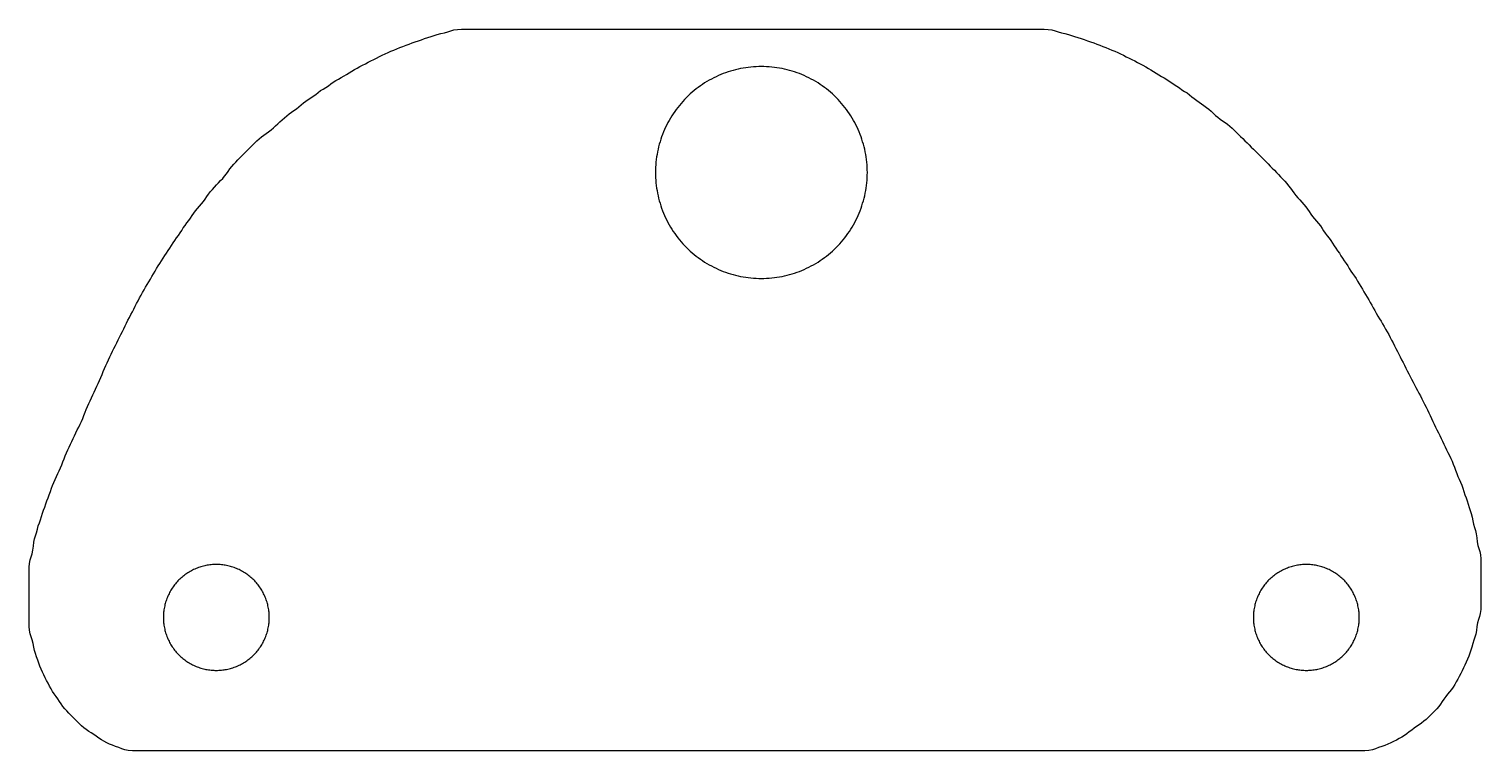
# Model space of a CAD drawing. Header units: millimetres. Extents: x 23 to 154, y 0 to 65.
import ezdxf

# ---------------------------------------------------------------- set-up
doc = ezdxf.new("R2010")
doc.units = ezdxf.units.MM

msp = doc.modelspace()

# ---------------------------------------------------------------- linework, layer by layer
for points in [[(153.7, 15.75), (153.7, 15.37), (153.7, 14.99), (153.7, 14.61), (153.7, 14.23), (153.7, 13.85), (153.7, 13.47), (153.69, 13.09), (153.68, 12.72), (153.64, 12.37), (153.57, 12.08), (153.48, 11.82), (153.4, 11.53), (153.34, 11.19), (153.3, 10.83), (153.24, 10.51), (153.15, 10.23), (153.05, 9.96), (152.97, 9.65), (152.89, 9.34), (152.8, 9.05), (152.71, 8.79), (152.6, 8.52), (152.49, 8.24), (152.38, 7.98), (152.25, 7.72), (152.13, 7.46), (152.01, 7.2), (151.88, 6.95), (151.75, 6.7), (151.61, 6.45), (151.48, 6.21), (151.34, 5.97), (151.2, 5.74), (151.04, 5.52), (150.87, 5.31), (150.7, 5.1), (150.53, 4.89), (150.37, 4.67), (150.22, 4.44), (150.07, 4.21), (149.91, 4), (149.73, 3.8), (149.54, 3.6), (149.35, 3.41), (149.17, 3.22), (148.97, 3.03), (148.77, 2.84), (148.57, 2.67), (148.36, 2.5), (148.13, 2.35), (147.91, 2.2), (147.68, 2.05), (147.47, 1.88), (147.25, 1.71), (147.03, 1.54), (146.81, 1.39), (146.58, 1.25), (146.34, 1.12), (146.1, 0.98), (145.84, 0.85), (145.59, 0.72), (145.33, 0.6), (145.07, 0.5), (144.78, 0.4), (144.49, 0.31), (144.22, 0.19), (143.95, 0.09), (143.63, 0.03), (143.27, 0.01), (142.89, 0), (142.51, 0), (142.13, 0), (141.75, 0), (141.38, 0), (141, 0), (140.62, 0), (140.24, 0), (139.86, 0), (139.48, 0), (139.1, 0), (138.72, 0), (138.34, 0), (137.96, 0), (137.58, 0), (137.2, 0), (136.82, 0), (136.44, 0), (136.06, 0), (135.68, 0), (135.3, 0), (134.92, 0), (134.54, 0), (134.16, 0), (133.78, 0), (133.41, 0), (133.03, 0), (132.65, 0), (132.27, 0), (131.89, 0), (131.51, 0), (131.13, 0), (130.75, 0), (130.37, 0), (129.99, 0), (129.61, 0), (129.23, 0), (128.85, 0), (128.47, 0), (128.09, 0), (127.71, 0), (127.33, 0), (126.95, 0), (126.57, 0), (126.19, 0), (125.81, 0), (125.43, 0), (125.06, 0), (124.68, 0), (124.3, 0), (123.92, 0), (123.54, 0), (123.16, 0), (122.78, 0), (122.4, 0), (122.02, 0), (121.64, 0), (121.26, 0), (120.88, 0), (120.5, 0), (120.12, 0), (119.74, 0), (119.36, 0), (118.98, 0), (118.6, 0), (118.22, 0), (117.84, 0), (117.46, 0), (117.09, 0), (116.71, 0), (116.33, 0), (115.95, 0), (115.57, 0), (115.19, 0), (114.81, 0), (114.43, 0), (114.05, 0), (113.67, 0), (113.29, 0), (112.91, 0), (112.53, 0), (112.15, 0), (111.77, 0), (111.39, 0), (111.01, 0), (110.63, 0), (110.25, 0), (109.87, 0), (109.49, 0), (109.12, 0), (108.74, 0), (108.36, 0), (107.98, 0), (107.6, 0), (107.22, 0), (106.84, 0), (106.46, 0), (106.08, 0), (105.7, 0), (105.32, 0), (104.94, 0), (104.56, 0), (104.18, 0), (103.8, 0), (103.42, 0), (103.04, 0), (102.66, 0), (102.28, 0), (101.9, 0), (101.52, 0), (101.14, 0), (100.77, 0), (100.39, 0), (100.01, 0), (99.63, 0), (99.25, 0), (98.87, 0), (98.49, 0), (98.11, 0), (97.73, 0), (97.35, 0), (96.97, 0), (96.59, 0), (96.21, 0), (95.83, 0), (95.45, 0), (95.07, 0), (94.69, 0), (94.31, 0), (93.93, 0), (93.55, 0), (93.17, 0), (92.8, 0), (92.42, 0), (92.04, 0), (91.66, 0), (91.28, 0), (90.9, 0), (90.52, 0), (90.14, 0), (89.76, 0), (89.38, 0), (89, 0), (88.62, 0), (88.24, 0), (87.86, 0), (87.48, 0), (87.1, 0), (86.72, 0), (86.34, 0), (85.96, 0), (85.58, 0), (85.2, 0), (84.83, 0), (84.45, 0), (84.07, 0), (83.69, 0), (83.31, 0), (82.93, 0), (82.55, 0), (82.17, 0), (81.79, 0), (81.41, 0), (81.03, 0), (80.65, 0), (80.27, 0), (79.89, 0), (79.51, 0), (79.13, 0), (78.75, 0), (78.37, 0), (77.99, 0), (77.61, 0), (77.23, 0), (76.86, 0), (76.48, 0), (76.1, 0), (75.72, 0), (75.34, 0), (74.96, 0), (74.58, 0), (74.2, 0), (73.82, 0), (73.44, 0), (73.06, 0), (72.68, 0), (72.3, 0), (71.92, 0), (71.54, 0), (71.16, 0), (70.78, 0), (70.4, 0), (70.02, 0), (69.64, 0), (69.26, 0), (68.88, 0), (68.51, 0), (68.13, 0), (67.75, 0), (67.37, 0), (66.99, 0), (66.61, 0), (66.23, 0), (65.85, 0), (65.47, 0), (65.09, 0), (64.71, 0), (64.33, 0), (63.95, 0), (63.57, 0), (63.19, 0), (62.81, 0), (62.43, 0), (62.05, 0), (61.67, 0), (61.29, 0), (60.91, 0), (60.54, 0), (60.16, 0), (59.78, 0), (59.4, 0), (59.02, 0), (58.64, 0), (58.26, 0), (57.88, 0), (57.5, 0), (57.12, 0), (56.74, 0), (56.36, 0), (55.98, 0), (55.6, 0), (55.22, 0), (54.84, 0), (54.46, 0), (54.08, 0), (53.7, 0), (53.32, 0), (52.94, 0), (52.57, 0), (52.19, 0), (51.81, 0), (51.43, 0), (51.05, 0), (50.67, 0), (50.29, 0), (49.91, 0), (49.53, 0), (49.15, 0), (48.77, 0), (48.39, 0), (48.01, 0), (47.63, 0), (47.25, 0), (46.87, 0), (46.49, 0), (46.11, 0), (45.73, 0), (45.35, 0), (44.97, 0), (44.59, 0), (44.22, 0), (43.84, 0), (43.46, 0), (43.08, 0), (42.7, 0), (42.32, 0), (41.94, 0), (41.56, 0), (41.18, 0), (40.8, 0), (40.42, 0), (40.04, 0), (39.66, 0), (39.28, 0), (38.9, 0), (38.52, 0), (38.14, 0), (37.76, 0), (37.38, 0), (37, 0), (36.62, 0), (36.25, 0), (35.87, 0), (35.49, 0), (35.11, 0), (34.73, 0), (34.35, 0), (33.97, 0), (33.59, 0), (33.21, 0), (32.83, 0), (32.45, 0), (32.09, 0.03), (31.77, 0.09), (31.5, 0.19), (31.23, 0.31), (30.94, 0.41), (30.66, 0.51), (30.41, 0.62), (30.15, 0.74), (29.9, 0.87), (29.67, 1.01), (29.44, 1.15), (29.21, 1.32), (28.98, 1.47), (28.75, 1.62), (28.53, 1.76), (28.31, 1.92), (28.1, 2.09), (27.89, 2.27), (27.69, 2.45), (27.5, 2.64), (27.31, 2.83), (27.12, 3.02), (26.93, 3.21), (26.74, 3.4), (26.56, 3.6), (26.38, 3.8), (26.2, 4.01), (26.05, 4.23), (25.9, 4.45), (25.76, 4.68), (25.6, 4.91), (25.43, 5.13), (25.28, 5.35), (25.14, 5.59), (25, 5.83), (24.87, 6.08), (24.74, 6.33), (24.61, 6.58), (24.49, 6.84), (24.36, 7.09), (24.24, 7.36), (24.13, 7.62), (24.03, 7.88), (23.94, 8.17), (23.84, 8.47), (23.74, 8.75), (23.65, 9.02), (23.58, 9.33), (23.52, 9.66), (23.45, 9.99), (23.36, 10.27), (23.27, 10.54), (23.21, 10.85), (23.17, 11.2), (23.17, 11.58), (23.16, 11.96), (23.16, 12.33), (23.16, 12.71), (23.16, 13.09), (23.16, 13.47), (23.16, 13.85), (23.16, 14.23), (23.16, 14.61), (23.16, 14.99), (23.16, 15.37), (23.16, 15.75), (23.16, 16.13), (23.17, 16.51), (23.2, 16.86), (23.26, 17.18), (23.35, 17.45), (23.44, 17.73), (23.51, 18.05), (23.55, 18.41), (23.58, 18.76), (23.65, 19.06), (23.74, 19.33), (23.84, 19.61), (23.92, 19.93), (23.99, 20.24), (24.09, 20.52), (24.18, 20.79), (24.28, 21.08), (24.37, 21.37), (24.47, 21.65), (24.57, 21.92), (24.67, 22.21), (24.76, 22.5), (24.87, 22.77), (24.98, 23.04), (25.08, 23.33), (25.18, 23.61), (25.28, 23.87), (25.39, 24.13), (25.5, 24.4), (25.62, 24.67), (25.74, 24.93), (25.86, 25.19), (25.98, 25.45), (26.1, 25.71), (26.21, 25.99), (26.31, 26.27), (26.42, 26.53), (26.53, 26.79), (26.65, 27.06), (26.77, 27.31), (26.89, 27.57), (27.01, 27.83), (27.13, 28.09), (27.26, 28.34), (27.38, 28.6), (27.5, 28.86), (27.63, 29.11), (27.75, 29.37), (27.87, 29.63), (27.99, 29.89), (28.1, 30.17), (28.2, 30.45), (28.31, 30.71), (28.42, 30.97), (28.54, 31.24), (28.66, 31.49), (28.78, 31.75), (28.9, 32.01), (29.03, 32.27), (29.15, 32.52), (29.27, 32.79), (29.39, 33.04), (29.51, 33.31), (29.62, 33.58), (29.73, 33.85), (29.84, 34.11), (29.95, 34.37), (30.07, 34.64), (30.19, 34.9), (30.31, 35.16), (30.43, 35.42), (30.56, 35.67), (30.68, 35.93), (30.8, 36.19), (30.93, 36.44), (31.05, 36.69), (31.18, 36.95), (31.3, 37.2), (31.43, 37.45), (31.56, 37.71), (31.68, 37.96), (31.81, 38.21), (31.94, 38.47), (32.06, 38.72), (32.19, 38.97), (32.32, 39.23), (32.45, 39.48), (32.57, 39.73), (32.7, 39.98), (32.83, 40.23), (32.96, 40.48), (33.09, 40.73), (33.23, 40.98), (33.36, 41.22), (33.5, 41.46), (33.63, 41.7), (33.78, 41.92), (33.94, 42.16), (34.08, 42.4), (34.21, 42.64), (34.35, 42.89), (34.49, 43.13), (34.62, 43.37), (34.76, 43.6), (34.92, 43.83), (35.08, 44.05), (35.23, 44.29), (35.37, 44.53), (35.51, 44.76), (35.67, 44.98), (35.83, 45.2), (35.98, 45.43), (36.12, 45.67), (36.27, 45.9), (36.43, 46.12), (36.59, 46.34), (36.75, 46.57), (36.89, 46.8), (37.03, 47.03), (37.19, 47.25), (37.36, 47.47), (37.53, 47.69), (37.68, 47.91), (37.82, 48.14), (37.97, 48.36), (38.14, 48.57), (38.32, 48.78), (38.5, 48.98), (38.68, 49.19), (38.84, 49.41), (38.99, 49.62), (39.14, 49.85), (39.3, 50.07), (39.47, 50.28), (39.65, 50.48), (39.84, 50.68), (40.02, 50.88), (40.21, 51.07), (40.39, 51.27), (40.58, 51.47), (40.75, 51.67), (40.92, 51.89), (41.07, 52.1), (41.23, 52.32), (41.39, 52.53), (41.57, 52.74), (41.75, 52.94), (41.93, 53.14), (42.12, 53.33), (42.31, 53.52), (42.5, 53.71), (42.69, 53.9), (42.88, 54.09), (43.07, 54.28), (43.26, 54.47), (43.45, 54.66), (43.65, 54.84), (43.85, 55.02), (44.06, 55.2), (44.28, 55.37), (44.49, 55.52), (44.7, 55.67), (44.92, 55.83), (45.13, 56.01), (45.33, 56.19), (45.52, 56.38), (45.72, 56.57), (45.91, 56.75), (46.12, 56.93), (46.33, 57.11), (46.55, 57.28), (46.77, 57.43), (46.98, 57.57), (47.2, 57.73), (47.41, 57.9), (47.62, 58.08), (47.83, 58.26), (48.05, 58.43), (48.27, 58.58), (48.49, 58.72), (48.72, 58.87), (48.94, 59.03), (49.16, 59.2), (49.38, 59.36), (49.61, 59.5), (49.84, 59.64), (50.08, 59.8), (50.3, 59.96), (50.52, 60.12), (50.75, 60.26), (50.99, 60.4), (51.23, 60.54), (51.48, 60.68), (51.71, 60.82), (51.95, 60.96), (52.18, 61.11), (52.42, 61.25), (52.66, 61.39), (52.9, 61.52), (53.15, 61.65), (53.4, 61.78), (53.65, 61.91), (53.9, 62.04), (54.16, 62.17), (54.41, 62.29), (54.67, 62.42), (54.92, 62.54), (55.18, 62.67), (55.44, 62.79), (55.7, 62.9), (55.97, 63.01), (56.24, 63.12), (56.5, 63.23), (56.77, 63.33), (57.06, 63.44), (57.33, 63.55), (57.6, 63.65), (57.89, 63.74), (58.18, 63.84), (58.45, 63.94), (58.73, 64.04), (59.02, 64.13), (59.33, 64.22), (59.6, 64.31), (59.87, 64.41), (60.18, 64.49), (60.5, 64.56), (60.8, 64.64), (61.07, 64.74), (61.35, 64.82), (61.69, 64.87), (62.05, 64.89), (62.43, 64.9), (62.81, 64.9), (63.19, 64.9), (63.57, 64.9), (63.95, 64.9), (64.33, 64.9), (64.71, 64.9), (65.09, 64.9), (65.47, 64.9), (65.85, 64.9), (66.23, 64.9), (66.61, 64.9), (66.99, 64.9), (67.37, 64.9), (67.75, 64.9), (68.13, 64.9), (68.51, 64.9), (68.88, 64.9), (69.26, 64.9), (69.64, 64.9), (70.02, 64.9), (70.4, 64.9), (70.78, 64.9), (71.16, 64.9), (71.54, 64.9), (71.92, 64.9), (72.3, 64.9), (72.68, 64.9), (73.06, 64.9), (73.44, 64.9), (73.82, 64.9), (74.2, 64.9), (74.58, 64.9), (74.96, 64.9), (75.34, 64.9), (75.72, 64.9), (76.1, 64.9), (76.48, 64.9), (76.86, 64.9), (77.23, 64.9), (77.61, 64.9), (77.99, 64.9), (78.37, 64.9), (78.75, 64.9), (79.13, 64.9), (79.51, 64.9), (79.89, 64.9), (80.27, 64.9), (80.65, 64.9), (81.03, 64.9), (81.41, 64.9), (81.79, 64.9), (82.17, 64.9), (82.55, 64.9), (82.93, 64.9), (83.31, 64.9), (83.69, 64.9), (84.07, 64.9), (84.45, 64.9), (84.83, 64.9), (85.2, 64.9), (85.58, 64.9), (85.96, 64.9), (86.34, 64.9), (86.72, 64.9), (87.1, 64.9), (87.48, 64.9), (87.86, 64.9), (88.24, 64.9), (88.62, 64.9), (89, 64.9), (89.38, 64.9), (89.76, 64.9), (90.14, 64.9), (90.52, 64.9), (90.9, 64.9), (91.28, 64.9), (91.66, 64.9), (92.04, 64.9), (92.42, 64.9), (92.8, 64.9), (93.17, 64.9), (93.55, 64.9), (93.93, 64.9), (94.31, 64.9), (94.69, 64.9), (95.07, 64.9), (95.45, 64.9), (95.83, 64.9), (96.21, 64.9), (96.59, 64.9), (96.97, 64.9), (97.35, 64.9), (97.73, 64.9), (98.11, 64.9), (98.49, 64.9), (98.87, 64.9), (99.25, 64.9), (99.63, 64.9), (100.01, 64.9), (100.39, 64.9), (100.77, 64.9), (101.14, 64.9), (101.52, 64.9), (101.9, 64.9), (102.28, 64.9), (102.66, 64.9), (103.04, 64.9), (103.42, 64.9), (103.8, 64.9), (104.18, 64.9), (104.56, 64.9), (104.94, 64.9), (105.32, 64.9), (105.7, 64.9), (106.08, 64.9), (106.46, 64.9), (106.84, 64.9), (107.22, 64.9), (107.6, 64.9), (107.98, 64.9), (108.36, 64.9), (108.74, 64.9), (109.12, 64.9), (109.49, 64.9), (109.87, 64.9), (110.25, 64.9), (110.63, 64.9), (111.01, 64.9), (111.39, 64.9), (111.77, 64.9), (112.15, 64.9), (112.53, 64.9), (112.91, 64.9), (113.29, 64.9), (113.67, 64.9), (114.05, 64.9), (114.43, 64.89), (114.8, 64.87), (115.13, 64.82), (115.42, 64.74), (115.69, 64.65), (115.98, 64.57), (116.3, 64.49), (116.61, 64.42), (116.89, 64.32), (117.16, 64.22), (117.46, 64.13), (117.76, 64.05), (118.03, 63.95), (118.31, 63.84), (118.6, 63.75), (118.89, 63.65), (119.15, 63.55), (119.42, 63.44), (119.71, 63.33), (119.98, 63.23), (120.24, 63.12), (120.51, 63.01), (120.78, 62.9), (121.04, 62.78), (121.29, 62.66), (121.55, 62.54), (121.81, 62.41), (122.06, 62.28), (122.32, 62.16), (122.57, 62.03), (122.82, 61.9), (123.07, 61.77), (123.31, 61.64), (123.56, 61.5), (123.8, 61.36), (124.03, 61.23), (124.26, 61.08), (124.49, 60.93), (124.74, 60.78), (124.98, 60.64), (125.22, 60.5), (125.45, 60.35), (125.68, 60.2), (125.9, 60.06), (126.13, 59.91), (126.36, 59.76), (126.59, 59.6), (126.81, 59.44), (127.04, 59.29), (127.27, 59.15), (127.49, 58.99), (127.7, 58.82), (127.92, 58.65), (128.14, 58.48), (128.36, 58.32), (128.57, 58.18), (128.79, 58.03), (129.01, 57.86), (129.23, 57.69), (129.43, 57.51), (129.63, 57.33), (129.83, 57.14), (130.05, 56.97), (130.26, 56.81), (130.47, 56.66), (130.69, 56.51), (130.9, 56.34), (131.11, 56.16), (131.32, 55.98), (131.51, 55.8), (131.71, 55.61), (131.9, 55.43), (132.09, 55.24), (132.29, 55.05), (132.48, 54.86), (132.67, 54.67), (132.86, 54.48), (133.05, 54.29), (133.24, 54.11), (133.43, 53.92), (133.62, 53.73), (133.81, 53.54), (134, 53.35), (134.19, 53.16), (134.38, 52.97), (134.56, 52.78), (134.75, 52.58), (134.94, 52.39), (135.13, 52.2), (135.32, 52.01), (135.5, 51.82), (135.69, 51.62), (135.87, 51.43), (136.06, 51.22), (136.23, 51.02), (136.4, 50.81), (136.56, 50.59), (136.71, 50.37), (136.87, 50.16), (137.04, 49.95), (137.22, 49.74), (137.4, 49.54), (137.59, 49.34), (137.77, 49.14), (137.94, 48.93), (138.1, 48.71), (138.25, 48.49), (138.4, 48.27), (138.56, 48.06), (138.73, 47.84), (138.91, 47.63), (139.09, 47.42), (139.26, 47.2), (139.41, 46.98), (139.55, 46.76), (139.7, 46.54), (139.87, 46.32), (140.04, 46.1), (140.2, 45.88), (140.34, 45.65), (140.49, 45.42), (140.64, 45.19), (140.81, 44.97), (140.97, 44.75), (141.11, 44.52), (141.25, 44.29), (141.41, 44.06), (141.57, 43.83), (141.72, 43.61), (141.86, 43.38), (142, 43.14), (142.16, 42.91), (142.32, 42.68), (142.47, 42.46), (142.61, 42.23), (142.75, 41.99), (142.89, 41.75), (143.04, 41.51), (143.18, 41.27), (143.32, 41.04), (143.47, 40.8), (143.61, 40.57), (143.75, 40.33), (143.89, 40.09), (144.02, 39.84), (144.16, 39.6), (144.29, 39.35), (144.43, 39.1), (144.58, 38.86), (144.72, 38.63), (144.86, 38.4), (144.99, 38.16), (145.13, 37.92), (145.27, 37.67), (145.4, 37.43), (145.53, 37.18), (145.66, 36.93), (145.79, 36.68), (145.92, 36.43), (146.05, 36.18), (146.18, 35.92), (146.31, 35.67), (146.43, 35.42), (146.56, 35.17), (146.69, 34.92), (146.82, 34.67), (146.95, 34.41), (147.07, 34.16), (147.2, 33.91), (147.33, 33.66), (147.46, 33.41), (147.59, 33.16), (147.72, 32.91), (147.85, 32.66), (147.99, 32.41), (148.12, 32.17), (148.25, 31.92), (148.38, 31.67), (148.51, 31.42), (148.63, 31.17), (148.76, 30.92), (148.88, 30.66), (149, 30.41), (149.12, 30.15), (149.25, 29.89), (149.37, 29.63), (149.49, 29.38), (149.62, 29.12), (149.74, 28.86), (149.87, 28.61), (149.99, 28.35), (150.12, 28.1), (150.24, 27.84), (150.36, 27.59), (150.49, 27.33), (150.61, 27.08), (150.73, 26.82), (150.86, 26.56), (150.98, 26.3), (151.1, 26.04), (151.21, 25.77), (151.32, 25.51), (151.42, 25.23), (151.52, 24.95), (151.63, 24.68), (151.75, 24.42), (151.86, 24.15), (151.97, 23.88), (152.08, 23.62), (152.17, 23.33), (152.26, 23.04), (152.37, 22.76), (152.47, 22.49), (152.55, 22.19), (152.64, 21.89), (152.74, 21.61), (152.83, 21.34), (152.9, 21.03), (152.96, 20.7), (153.03, 20.38), (153.13, 20.1), (153.22, 19.83), (153.28, 19.52), (153.32, 19.16), (153.35, 18.8), (153.41, 18.47), (153.5, 18.19), (153.59, 17.92), (153.65, 17.62), (153.68, 17.26), (153.69, 16.89), (153.7, 16.51), (153.7, 16.13)], [(98.51, 52.47), (98.5, 52.7), (98.48, 52.93), (98.45, 53.17), (98.42, 53.4), (98.38, 53.63), (98.34, 53.86), (98.29, 54.09), (98.24, 54.31), (98.18, 54.54), (98.11, 54.76), (98.04, 54.99), (97.97, 55.21), (97.89, 55.43), (97.8, 55.65), (97.71, 55.86), (97.61, 56.07), (97.51, 56.28), (97.4, 56.49), (97.29, 56.69), (97.17, 56.9), (97.05, 57.1), (96.92, 57.29), (96.79, 57.48), (96.65, 57.67), (96.51, 57.86), (96.36, 58.04), (96.21, 58.22), (96.06, 58.4), (95.9, 58.57), (95.74, 58.74), (95.57, 58.9), (95.4, 59.06), (95.22, 59.21), (95.04, 59.36), (94.86, 59.51), (94.67, 59.65), (94.48, 59.79), (94.29, 59.92), (94.1, 60.05), (93.9, 60.17), (93.69, 60.29), (93.49, 60.4), (93.28, 60.51), (93.07, 60.61), (92.86, 60.71), (92.65, 60.8), (92.43, 60.89), (92.21, 60.97), (91.99, 61.04), (91.76, 61.11), (91.54, 61.18), (91.31, 61.24), (91.09, 61.29), (90.86, 61.34), (90.63, 61.38), (90.4, 61.42), (90.17, 61.45), (89.93, 61.48), (89.7, 61.5), (89.47, 61.51), (89.23, 61.52), (89, 61.52), (88.77, 61.52), (88.53, 61.51), (88.3, 61.5), (88.07, 61.48), (87.83, 61.45), (87.6, 61.42), (87.37, 61.38), (87.14, 61.34), (86.91, 61.29), (86.69, 61.24), (86.46, 61.18), (86.24, 61.11), (86.01, 61.04), (85.79, 60.97), (85.57, 60.89), (85.35, 60.8), (85.14, 60.71), (84.93, 60.61), (84.72, 60.51), (84.51, 60.4), (84.31, 60.29), (84.1, 60.17), (83.9, 60.05), (83.71, 59.92), (83.52, 59.79), (83.33, 59.65), (83.14, 59.51), (82.96, 59.36), (82.78, 59.21), (82.6, 59.06), (82.43, 58.9), (82.26, 58.74), (82.1, 58.57), (81.94, 58.4), (81.79, 58.22), (81.64, 58.04), (81.49, 57.86), (81.35, 57.67), (81.21, 57.48), (81.08, 57.29), (80.95, 57.1), (80.83, 56.9), (80.71, 56.69), (80.6, 56.49), (80.49, 56.28), (80.39, 56.07), (80.29, 55.86), (80.2, 55.65), (80.11, 55.43), (80.03, 55.21), (79.96, 54.99), (79.89, 54.76), (79.82, 54.54), (79.76, 54.31), (79.71, 54.09), (79.66, 53.86), (79.62, 53.63), (79.58, 53.4), (79.55, 53.17), (79.52, 52.93), (79.5, 52.7), (79.49, 52.47), (79.48, 52.23), (79.47, 52), (79.48, 51.77), (79.49, 51.53), (79.5, 51.3), (79.52, 51.07), (79.55, 50.83), (79.58, 50.6), (79.62, 50.37), (79.66, 50.14), (79.71, 49.91), (79.76, 49.69), (79.82, 49.46), (79.89, 49.24), (79.96, 49.01), (80.03, 48.79), (80.11, 48.57), (80.2, 48.35), (80.29, 48.14), (80.39, 47.93), (80.49, 47.72), (80.6, 47.51), (80.71, 47.31), (80.83, 47.1), (80.95, 46.9), (81.08, 46.71), (81.21, 46.52), (81.35, 46.33), (81.49, 46.14), (81.64, 45.96), (81.79, 45.78), (81.94, 45.6), (82.1, 45.43), (82.26, 45.26), (82.43, 45.1), (82.6, 44.94), (82.78, 44.79), (82.96, 44.64), (83.14, 44.49), (83.33, 44.35), (83.52, 44.21), (83.71, 44.08), (83.9, 43.95), (84.1, 43.83), (84.31, 43.71), (84.51, 43.6), (84.72, 43.49), (84.93, 43.39), (85.14, 43.29), (85.35, 43.2), (85.57, 43.11), (85.79, 43.03), (86.01, 42.96), (86.24, 42.89), (86.46, 42.82), (86.69, 42.76), (86.91, 42.71), (87.14, 42.66), (87.37, 42.62), (87.6, 42.58), (87.83, 42.55), (88.07, 42.52), (88.3, 42.5), (88.53, 42.49), (88.77, 42.48), (89, 42.48), (89.23, 42.48), (89.47, 42.49), (89.7, 42.5), (89.93, 42.52), (90.17, 42.55), (90.4, 42.58), (90.63, 42.62), (90.86, 42.66), (91.09, 42.71), (91.31, 42.76), (91.54, 42.82), (91.76, 42.89), (91.99, 42.96), (92.21, 43.03), (92.43, 43.11), (92.65, 43.2), (92.86, 43.29), (93.07, 43.39), (93.28, 43.49), (93.49, 43.6), (93.69, 43.71), (93.9, 43.83), (94.1, 43.95), (94.29, 44.08), (94.48, 44.21), (94.67, 44.35), (94.86, 44.49), (95.04, 44.64), (95.22, 44.79), (95.4, 44.94), (95.57, 45.1), (95.74, 45.26), (95.9, 45.43), (96.06, 45.6), (96.21, 45.78), (96.36, 45.96), (96.51, 46.14), (96.65, 46.33), (96.79, 46.52), (96.92, 46.71), (97.05, 46.9), (97.17, 47.1), (97.29, 47.31), (97.4, 47.51), (97.51, 47.72), (97.61, 47.93), (97.71, 48.14), (97.8, 48.35), (97.89, 48.57), (97.97, 48.79), (98.04, 49.01), (98.11, 49.24), (98.18, 49.46), (98.24, 49.69), (98.29, 49.91), (98.34, 50.14), (98.38, 50.37), (98.42, 50.6), (98.45, 50.83), (98.48, 51.07), (98.5, 51.3), (98.51, 51.53), (98.52, 51.77), (98.53, 52), (98.52, 52.23)], [(44.74, 12.47), (44.72, 12.58), (44.71, 12.7), (44.69, 12.81), (44.67, 12.93), (44.64, 13.04), (44.62, 13.16), (44.59, 13.27), (44.56, 13.38), (44.52, 13.49), (44.48, 13.6), (44.44, 13.71), (44.4, 13.82), (44.35, 13.93), (44.3, 14.04), (44.25, 14.14), (44.2, 14.24), (44.14, 14.35), (44.08, 14.45), (44.02, 14.55), (43.96, 14.64), (43.89, 14.74), (43.82, 14.84), (43.75, 14.93), (43.68, 15.02), (43.6, 15.11), (43.53, 15.2), (43.45, 15.28), (43.37, 15.37), (43.28, 15.45), (43.2, 15.53), (43.11, 15.6), (43.02, 15.68), (42.93, 15.75), (42.84, 15.82), (42.74, 15.89), (42.64, 15.96), (42.55, 16.02), (42.45, 16.08), (42.35, 16.14), (42.24, 16.2), (42.14, 16.25), (42.04, 16.3), (41.93, 16.35), (41.82, 16.4), (41.71, 16.44), (41.6, 16.48), (41.49, 16.52), (41.38, 16.56), (41.27, 16.59), (41.16, 16.62), (41.04, 16.64), (40.93, 16.67), (40.81, 16.69), (40.7, 16.71), (40.58, 16.72), (40.47, 16.74), (40.35, 16.75), (40.23, 16.75), (40.12, 16.76), (40, 16.76), (39.88, 16.76), (39.77, 16.75), (39.65, 16.75), (39.53, 16.74), (39.42, 16.72), (39.3, 16.71), (39.19, 16.69), (39.07, 16.67), (38.96, 16.64), (38.84, 16.62), (38.73, 16.59), (38.62, 16.56), (38.51, 16.52), (38.4, 16.48), (38.29, 16.44), (38.18, 16.4), (38.07, 16.35), (37.96, 16.3), (37.86, 16.25), (37.76, 16.2), (37.65, 16.14), (37.55, 16.08), (37.45, 16.02), (37.36, 15.96), (37.26, 15.89), (37.16, 15.82), (37.07, 15.75), (36.98, 15.68), (36.89, 15.6), (36.8, 15.53), (36.72, 15.45), (36.63, 15.37), (36.55, 15.28), (36.47, 15.2), (36.4, 15.11), (36.32, 15.02), (36.25, 14.93), (36.18, 14.84), (36.11, 14.74), (36.04, 14.64), (35.98, 14.55), (35.92, 14.45), (35.86, 14.35), (35.8, 14.24), (35.75, 14.14), (35.7, 14.04), (35.65, 13.93), (35.6, 13.82), (35.56, 13.71), (35.52, 13.6), (35.48, 13.49), (35.44, 13.38), (35.41, 13.27), (35.38, 13.16), (35.36, 13.04), (35.33, 12.93), (35.31, 12.81), (35.29, 12.7), (35.28, 12.58), (35.26, 12.47), (35.25, 12.35), (35.25, 12.23), (35.24, 12.12), (35.24, 12), (35.24, 11.88), (35.25, 11.77), (35.25, 11.65), (35.26, 11.53), (35.28, 11.42), (35.29, 11.3), (35.31, 11.19), (35.33, 11.07), (35.36, 10.96), (35.38, 10.84), (35.41, 10.73), (35.44, 10.62), (35.48, 10.51), (35.52, 10.4), (35.56, 10.29), (35.6, 10.18), (35.65, 10.07), (35.7, 9.96), (35.75, 9.86), (35.8, 9.76), (35.86, 9.65), (35.92, 9.55), (35.98, 9.45), (36.04, 9.36), (36.11, 9.26), (36.18, 9.16), (36.25, 9.07), (36.32, 8.98), (36.4, 8.89), (36.47, 8.8), (36.55, 8.72), (36.63, 8.63), (36.72, 8.55), (36.8, 8.47), (36.89, 8.4), (36.98, 8.32), (37.07, 8.25), (37.16, 8.18), (37.26, 8.11), (37.36, 8.04), (37.45, 7.98), (37.55, 7.92), (37.65, 7.86), (37.76, 7.8), (37.86, 7.75), (37.96, 7.7), (38.07, 7.65), (38.18, 7.6), (38.29, 7.56), (38.4, 7.52), (38.51, 7.48), (38.62, 7.44), (38.73, 7.41), (38.84, 7.38), (38.96, 7.36), (39.07, 7.33), (39.19, 7.31), (39.3, 7.29), (39.42, 7.28), (39.53, 7.26), (39.65, 7.25), (39.77, 7.25), (39.88, 7.24), (40, 7.24), (40.12, 7.24), (40.23, 7.25), (40.35, 7.25), (40.47, 7.26), (40.58, 7.28), (40.7, 7.29), (40.81, 7.31), (40.93, 7.33), (41.04, 7.36), (41.16, 7.38), (41.27, 7.41), (41.38, 7.44), (41.49, 7.48), (41.6, 7.52), (41.71, 7.56), (41.82, 7.6), (41.93, 7.65), (42.04, 7.7), (42.14, 7.75), (42.24, 7.8), (42.35, 7.86), (42.45, 7.92), (42.55, 7.98), (42.64, 8.04), (42.74, 8.11), (42.84, 8.18), (42.93, 8.25), (43.02, 8.32), (43.11, 8.4), (43.2, 8.47), (43.28, 8.55), (43.37, 8.63), (43.45, 8.72), (43.53, 8.8), (43.6, 8.89), (43.68, 8.98), (43.75, 9.07), (43.82, 9.16), (43.89, 9.26), (43.96, 9.36), (44.02, 9.45), (44.08, 9.55), (44.14, 9.65), (44.2, 9.76), (44.25, 9.86), (44.3, 9.96), (44.35, 10.07), (44.4, 10.18), (44.44, 10.29), (44.48, 10.4), (44.52, 10.51), (44.56, 10.62), (44.59, 10.73), (44.62, 10.84), (44.64, 10.96), (44.67, 11.07), (44.69, 11.19), (44.71, 11.3), (44.72, 11.42), (44.74, 11.53), (44.75, 11.65), (44.75, 11.77), (44.76, 11.88), (44.76, 12), (44.76, 12.12), (44.75, 12.23), (44.75, 12.35)], [(142.75, 12.35), (142.74, 12.47), (142.72, 12.58), (142.71, 12.7), (142.69, 12.81), (142.67, 12.93), (142.64, 13.04), (142.62, 13.16), (142.59, 13.27), (142.56, 13.38), (142.52, 13.49), (142.48, 13.6), (142.44, 13.71), (142.4, 13.82), (142.35, 13.93), (142.3, 14.04), (142.25, 14.14), (142.2, 14.24), (142.14, 14.35), (142.08, 14.45), (142.02, 14.55), (141.96, 14.64), (141.89, 14.74), (141.82, 14.84), (141.75, 14.93), (141.68, 15.02), (141.6, 15.11), (141.53, 15.2), (141.45, 15.28), (141.37, 15.37), (141.28, 15.45), (141.2, 15.53), (141.11, 15.6), (141.02, 15.68), (140.93, 15.75), (140.84, 15.82), (140.74, 15.89), (140.64, 15.96), (140.55, 16.02), (140.45, 16.08), (140.35, 16.14), (140.24, 16.2), (140.14, 16.25), (140.04, 16.3), (139.93, 16.35), (139.82, 16.4), (139.71, 16.44), (139.6, 16.48), (139.49, 16.52), (139.38, 16.56), (139.27, 16.59), (139.16, 16.62), (139.04, 16.64), (138.93, 16.67), (138.81, 16.69), (138.7, 16.71), (138.58, 16.72), (138.47, 16.74), (138.35, 16.75), (138.23, 16.75), (138.12, 16.76), (138, 16.76), (137.88, 16.76), (137.77, 16.75), (137.65, 16.75), (137.53, 16.74), (137.42, 16.72), (137.3, 16.71), (137.19, 16.69), (137.07, 16.67), (136.96, 16.64), (136.84, 16.62), (136.73, 16.59), (136.62, 16.56), (136.51, 16.52), (136.4, 16.48), (136.29, 16.44), (136.18, 16.4), (136.07, 16.35), (135.96, 16.3), (135.86, 16.25), (135.76, 16.2), (135.65, 16.14), (135.55, 16.08), (135.45, 16.02), (135.36, 15.96), (135.26, 15.89), (135.16, 15.82), (135.07, 15.75), (134.98, 15.68), (134.89, 15.6), (134.8, 15.53), (134.72, 15.45), (134.63, 15.37), (134.55, 15.28), (134.47, 15.2), (134.4, 15.11), (134.32, 15.02), (134.25, 14.93), (134.18, 14.84), (134.11, 14.74), (134.04, 14.64), (133.98, 14.55), (133.92, 14.45), (133.86, 14.35), (133.8, 14.24), (133.75, 14.14), (133.7, 14.04), (133.65, 13.93), (133.6, 13.82), (133.56, 13.71), (133.52, 13.6), (133.48, 13.49), (133.44, 13.38), (133.41, 13.27), (133.38, 13.16), (133.36, 13.04), (133.33, 12.93), (133.31, 12.81), (133.29, 12.7), (133.28, 12.58), (133.26, 12.47), (133.25, 12.35), (133.25, 12.23), (133.24, 12.12), (133.24, 12), (133.24, 11.88), (133.25, 11.77), (133.25, 11.65), (133.26, 11.53), (133.28, 11.42), (133.29, 11.3), (133.31, 11.19), (133.33, 11.07), (133.36, 10.96), (133.38, 10.84), (133.41, 10.73), (133.44, 10.62), (133.48, 10.51), (133.52, 10.4), (133.56, 10.29), (133.6, 10.18), (133.65, 10.07), (133.7, 9.96), (133.75, 9.86), (133.8, 9.76), (133.86, 9.65), (133.92, 9.55), (133.98, 9.45), (134.04, 9.36), (134.11, 9.26), (134.18, 9.16), (134.25, 9.07), (134.32, 8.98), (134.4, 8.89), (134.47, 8.8), (134.55, 8.72), (134.63, 8.63), (134.72, 8.55), (134.8, 8.47), (134.89, 8.4), (134.98, 8.32), (135.07, 8.25), (135.16, 8.18), (135.26, 8.11), (135.36, 8.04), (135.45, 7.98), (135.55, 7.92), (135.65, 7.86), (135.76, 7.8), (135.86, 7.75), (135.96, 7.7), (136.07, 7.65), (136.18, 7.6), (136.29, 7.56), (136.4, 7.52), (136.51, 7.48), (136.62, 7.44), (136.73, 7.41), (136.84, 7.38), (136.96, 7.36), (137.07, 7.33), (137.19, 7.31), (137.3, 7.29), (137.42, 7.28), (137.53, 7.26), (137.65, 7.25), (137.77, 7.25), (137.88, 7.24), (138, 7.24), (138.12, 7.24), (138.23, 7.25), (138.35, 7.25), (138.47, 7.26), (138.58, 7.28), (138.7, 7.29), (138.81, 7.31), (138.93, 7.33), (139.04, 7.36), (139.16, 7.38), (139.27, 7.41), (139.38, 7.44), (139.49, 7.48), (139.6, 7.52), (139.71, 7.56), (139.82, 7.6), (139.93, 7.65), (140.04, 7.7), (140.14, 7.75), (140.24, 7.8), (140.35, 7.86), (140.45, 7.92), (140.55, 7.98), (140.64, 8.04), (140.74, 8.11), (140.84, 8.18), (140.93, 8.25), (141.02, 8.32), (141.11, 8.4), (141.2, 8.47), (141.28, 8.55), (141.37, 8.63), (141.45, 8.72), (141.53, 8.8), (141.6, 8.89), (141.68, 8.98), (141.75, 9.07), (141.82, 9.16), (141.89, 9.26), (141.96, 9.36), (142.02, 9.45), (142.08, 9.55), (142.14, 9.65), (142.2, 9.76), (142.25, 9.86), (142.3, 9.96), (142.35, 10.07), (142.4, 10.18), (142.44, 10.29), (142.48, 10.4), (142.52, 10.51), (142.56, 10.62), (142.59, 10.73), (142.62, 10.84), (142.64, 10.96), (142.67, 11.07), (142.69, 11.19), (142.71, 11.3), (142.72, 11.42), (142.74, 11.53), (142.75, 11.65), (142.75, 11.77), (142.76, 11.88), (142.76, 12), (142.76, 12.12), (142.75, 12.23)]]:
    msp.add_lwpolyline(points, close=True)

doc.saveas('drawing.dxf')
